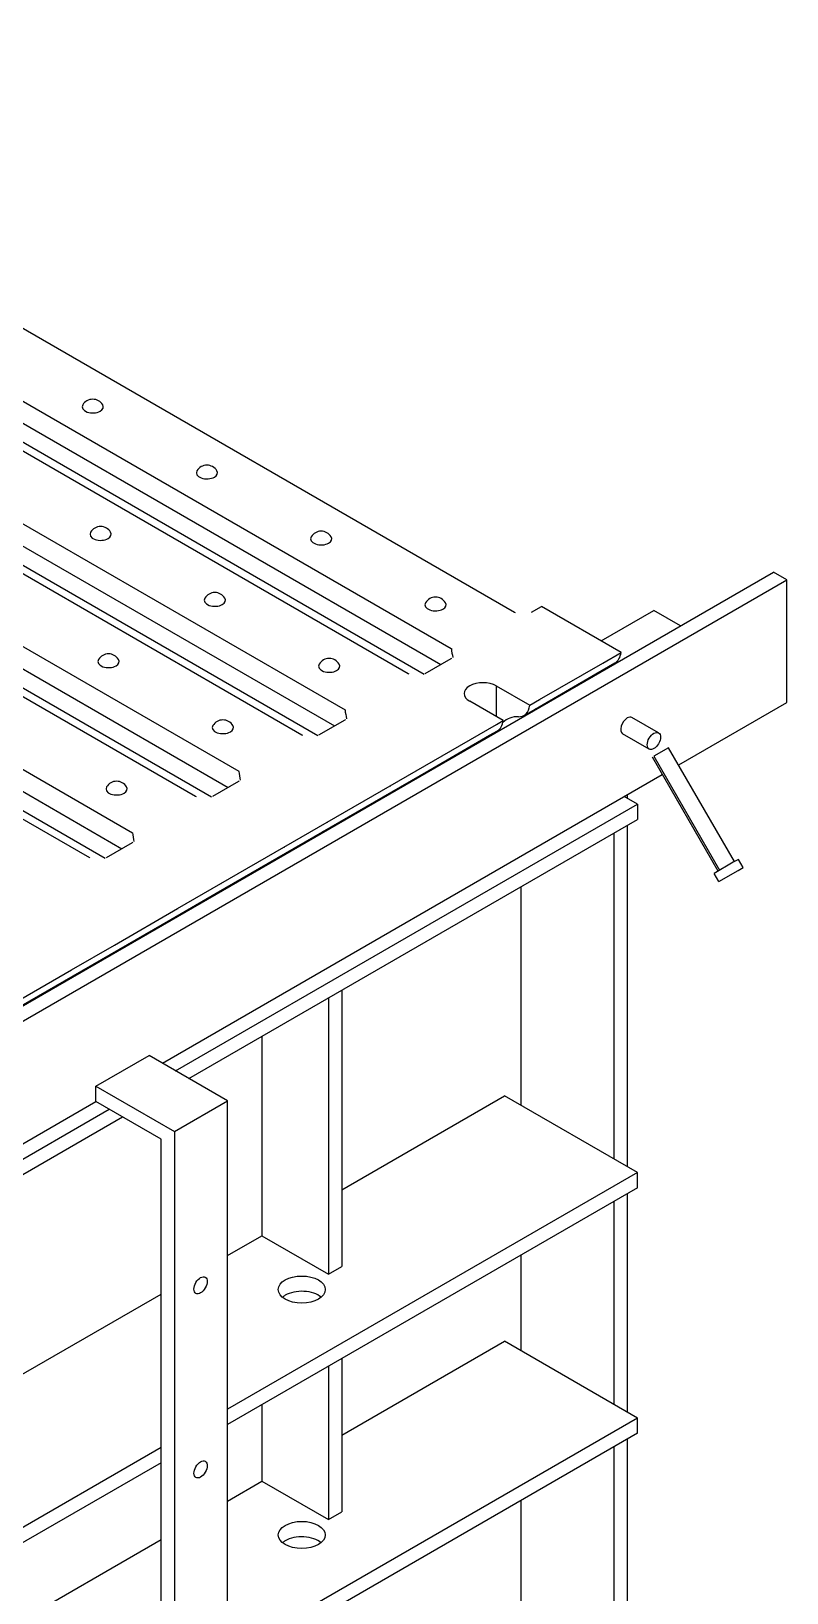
# Paper-space layout 'Layout1' of a CAD drawing. Extents: x -5 to 21.5, y -3 to 17.1.
# Drawn here: x 17.78 to 18.343, y 11.52 to 12.684 of the extents above; entities that cross this region are included whole.
import ezdxf

# ---------------------------------------------------------------- set-up
doc = ezdxf.new("R2010")
doc.units = 0
doc.header["$LTSCALE"] = 0.015748
doc.header["$MEASUREMENT"] = 0
doc.layers.add('Visible Edges', color=7, linetype='Continuous', lineweight=25)

psp = doc.layouts.get("Layout1")

# ---------------------------------------------------------------- linework, layer by layer
at = {"layer": 'Visible Edges', "color": 7, "linetype": 'Continuous', "lineweight": 25}
for p, q in [((17.391, 12.6835), (18.1405, 12.2508)), ((17.7435, 12.4256), (18.0934, 12.2236)), ((17.7114, 12.4071), (18.0613, 12.2051)), ((17.7456, 12.4079), (18.0855, 12.2117)), ((17.7482, 12.3923), (18.0732, 12.2046)), ((17.6643, 12.3799), (18.0142, 12.1779)), ((17.6322, 12.3614), (17.9821, 12.1594)), ((17.6664, 12.3622), (18.0063, 12.166)), ((17.669, 12.3465), (17.994, 12.1589)), ((17.5851, 12.3342), (17.935, 12.1322)), ((17.553, 12.3156), (17.9029, 12.1136)), ((17.5872, 12.3165), (17.9271, 12.1202)), ((17.5898, 12.3008), (17.9148, 12.1132)), ((17.5059, 12.2884), (17.8558, 12.0864)), ((15.0666, 10.3944), (18.3334, 12.2805)), ((15.0765, 10.3887), (18.3433, 12.2748)), ((18.3433, 12.2748), (18.3334, 12.2805)), ((18.3433, 12.1834), (18.3433, 12.2748)), ((17.4738, 12.2699), (17.8237, 12.0679)), ((17.508, 12.2708), (17.8479, 12.0745)), ((17.5106, 12.2551), (17.8356, 12.0675)), ((18.1532, 12.2508), (18.1606, 12.2551)), ((18.22, 12.2208), (18.1606, 12.2551)), ((18.2051, 12.2293), (18.2443, 12.252)), ((18.2641, 12.2405), (18.2443, 12.252)), ((18.074, 12.2051), (18.0934, 12.2163)), ((18.2063, 12.2128), (18.22, 12.2208)), ((18.1559, 12.1786), (18.2011, 12.2047)), ((18.1591, 12.1856), (18.2063, 12.2128)), ((18.1591, 12.1856), (18.2063, 12.2128)), ((18.2011, 12.2047), (18.2153, 12.2129)), ((18.1269, 12.1958), (18.1519, 12.1814)), ((18.1269, 12.1958), (18.1269, 12.173)), ((18.1321, 12.17), (18.1071, 12.1844)), ((18.1519, 12.1814), (18.1591, 12.1856)), ((18.2628, 12.1369), (18.3433, 12.1834)), ((17.9948, 12.1593), (18.0142, 12.1706)), ((18.1271, 12.1671), (18.1321, 12.17)), ((18.1476, 12.1738), (18.1559, 12.1786)), ((18.2478, 12.1609), (18.228, 12.1723)), ((18.0767, 12.1329), (18.1219, 12.159)), ((18.08, 12.1399), (18.1271, 12.1671)), ((18.08, 12.1399), (18.1271, 12.1671)), ((18.1219, 12.159), (18.1278, 12.1624)), ((18.1269, 12.1619), (18.1269, 12.1613)), ((18.2408, 12.1487), (18.221, 12.1602)), ((18.2553, 12.1497), (18.2443, 12.1434)), ((18.3043, 12.0649), (18.2553, 12.1497)), ((18.0479, 12.1214), (18.08, 12.1399)), ((18.2922, 12.0579), (18.2432, 12.1427)), ((18.2443, 12.1434), (18.2933, 12.0585)), ((17.8781, 11.9148), (18.2506, 12.1299)), ((17.9156, 12.1136), (17.935, 12.1248)), ((18.0427, 12.1133), (18.0767, 12.1329)), ((17.9975, 12.0872), (18.0427, 12.1132)), ((18.0008, 12.0942), (18.0479, 12.1214)), ((18.0008, 12.0942), (18.0479, 12.1214)), ((18.2321, 12.1077), (18.2222, 12.1134)), ((18.2245, 12.1148), (18.2245, 12.1121)), ((17.888, 11.909), (18.2321, 12.1077)), ((18.2321, 12.1077), (18.2321, 12.0963)), ((17.8979, 11.9033), (18.2321, 12.0963)), ((17.9635, 12.0675), (17.9975, 12.0872)), ((17.9687, 12.0757), (18.0008, 12.0942)), ((18.2245, 12.0919), (18.2245, 11.8376)), ((17.8364, 12.0679), (17.8558, 12.0791)), ((17.9216, 12.0485), (17.9687, 12.0757)), ((17.9216, 12.0485), (17.9687, 12.0757)), ((18.2146, 12.0862), (18.2146, 11.8433)), ((17.9183, 12.0414), (17.9635, 12.0675)), ((18.3035, 12.0644), (18.2892, 12.0561)), ((18.3074, 12.0666), (18.3035, 12.0644)), ((18.3109, 12.0605), (18.3074, 12.0666)), ((18.2927, 12.05), (18.2892, 12.0561)), ((18.2927, 12.05), (18.307, 12.0583)), ((18.307, 12.0583), (18.3109, 12.0605)), ((17.8843, 12.0218), (17.9183, 12.0414)), ((17.8895, 12.0299), (17.9216, 12.0485)), ((18.1453, 12.0462), (18.1453, 11.8833)), ((17.8424, 12.0027), (17.8895, 12.0299)), ((17.8424, 12.0027), (17.8895, 12.0299)), ((17.8391, 11.9957), (17.8843, 12.0218)), ((17.8051, 11.9761), (17.8391, 11.9957)), ((17.8103, 11.9842), (17.8424, 12.0027)), ((17.7632, 11.957), (17.8103, 11.9842)), ((17.7632, 11.957), (17.8103, 11.9842)), ((17.7599, 11.95), (17.8051, 11.9761)), ((18.0018, 11.9633), (18.0018, 11.7576)), ((18.0117, 11.969), (18.0117, 11.7633)), ((17.9523, 11.9348), (17.9523, 11.7862)), ((17.8286, 11.8976), (17.8682, 11.9205)), ((17.9267, 11.8867), (17.8682, 11.9205)), ((17.8286, 11.8862), (17.8286, 11.8976)), ((17.8286, 11.8976), (17.8871, 11.8638)), ((18.0117, 11.8204), (18.133, 11.8905)), ((18.232, 11.8333), (18.133, 11.8905)), ((17.6936, 11.8082), (17.8286, 11.8862)), ((17.6985, 11.7997), (17.8385, 11.8805)), ((17.8772, 11.8581), (17.8286, 11.8862)), ((17.8871, 11.8638), (17.9267, 11.8867)), ((17.9267, 11.498), (17.9267, 11.8867)), ((17.7034, 11.7911), (17.8484, 11.8747)), ((17.8772, 11.4809), (17.8772, 11.8581)), ((17.8871, 11.8638), (17.8871, 11.4751)), ((18.232, 11.8333), (17.9267, 11.6571)), ((18.232, 11.8219), (18.232, 11.8333)), ((18.232, 11.8219), (17.9267, 11.6456)), ((18.2146, 11.8119), (18.2146, 11.6604)), ((18.2245, 11.8176), (18.2245, 11.6547)), ((17.9267, 11.7714), (17.9523, 11.7862)), ((17.9523, 11.7862), (18.0018, 11.7576)), ((18.0018, 11.7576), (18.0117, 11.7633)), ((18.1453, 11.7719), (18.1453, 11.7004)), ((17.6157, 11.5918), (17.8772, 11.7428)), ((18.0117, 11.6376), (18.133, 11.7076)), ((18.232, 11.6504), (18.133, 11.7076)), ((18.0117, 11.6947), (18.0117, 11.5804)), ((18.0018, 11.689), (18.0018, 11.5747)), ((17.9523, 11.6604), (17.9523, 11.6033)), ((18.232, 11.6504), (16.6802, 10.7545)), ((18.232, 11.639), (18.232, 11.6504)), ((18.232, 11.639), (16.6802, 10.7431)), ((18.2245, 11.6347), (18.2245, 11.3804)), ((17.8772, 11.6285), (17.1348, 11.1998)), ((18.2146, 11.629), (18.2146, 11.3861)), ((17.8772, 11.6171), (17.1348, 11.1884)), ((17.9267, 11.5885), (17.9523, 11.6033)), ((17.9523, 11.6033), (18.0018, 11.5747)), ((18.1453, 11.589), (18.1453, 11.4261)), ((18.0018, 11.5747), (18.0117, 11.5804)), ((17.6157, 11.4089), (17.8772, 11.5599))]:
    psp.add_line(p, q, dxfattribs=at)
for points in [[(18.1405, 12.2508), (18.1409, 12.2506)], [(18.0934, 12.2163), (18.0938, 12.2165)], [(18.0613, 12.2051), (18.0617, 12.2049)], [(18.2063, 12.2128), (18.2062, 12.2124)], [(18.1591, 12.1856), (18.1591, 12.1852)], [(18.0142, 12.1706), (18.0146, 12.1708)], [(18.1558, 12.1786), (18.1561, 12.1787)], [(17.9821, 12.1594), (17.9825, 12.1591)], [(18.1271, 12.1671), (18.127, 12.1667)], [(18.08, 12.1399), (18.0799, 12.1395)], [(17.935, 12.1248), (17.9354, 12.1251)], [(18.0767, 12.1329), (18.0769, 12.133)], [(17.9029, 12.1136), (17.9033, 12.1134)], [(18.0479, 12.1214), (18.0478, 12.121)], [(17.9975, 12.0871), (17.9977, 12.0873)], [(18.0008, 12.0942), (18.0007, 12.0938)], [(17.8558, 12.0791), (17.8562, 12.0794)], [(17.9687, 12.0757), (17.9686, 12.0752)], [(17.8237, 12.0679), (17.8241, 12.0677)], [(17.9183, 12.0414), (17.9185, 12.0415)], [(17.9216, 12.0485), (17.9215, 12.048)], [(17.8895, 12.0299), (17.8894, 12.0295)], [(17.8391, 11.9957), (17.8393, 11.9958)], [(17.8424, 12.0027), (17.8423, 12.0023)], [(17.8103, 11.9842), (17.8102, 11.9838)]]:
    psp.add_lwpolyline(points, dxfattribs=at)
for centre in [(17.8262, 12.4007), (17.9113, 12.3516), (17.8321, 12.3059), (17.9964, 12.3024), (17.9172, 12.2567), (18.0816, 12.2533), (17.838, 12.211), (18.0024, 12.2076), (17.9232, 12.1618), (17.844, 12.1161)]:
    psp.add_arc(centre, 0.00868, 30.9041, 149.0959, dxfattribs=at)
for centre, major_axis, ratio, start_param, end_param in [((17.8262, 12.4037), (-0.00788, 0), 0.57735, 5.950442, 8.63938), ((17.8262, 12.4037), (0.00788, 0), 0.57735, 5.497787, 6.615929), ((17.9113, 12.3546), (-0.00788, 0), 0.57735, 5.950442, 8.63938), ((17.9113, 12.3546), (0.00788, 0), 0.57735, 5.497787, 6.615929), ((17.8321, 12.3088), (-0.00788, 0), 0.57735, 5.950442, 8.63938), ((17.8321, 12.3088), (0.00788, 0), 0.57735, 5.497787, 6.615929), ((17.9964, 12.3054), (-0.00788, 0), 0.57735, 5.950442, 8.63938), ((17.9964, 12.3054), (0.00788, 0), 0.57735, 5.497787, 6.615929), ((17.9172, 12.2597), (-0.00788, 0), 0.57735, 5.950442, 8.63938), ((17.9172, 12.2597), (0.00788, 0), 0.57735, 5.497787, 6.615929), ((18.0816, 12.2563), (-0.00788, 0), 0.57735, 5.950442, 8.63938), ((18.0816, 12.2563), (0.00788, 0), 0.57735, 5.497787, 6.615929), ((17.838, 12.214), (-0.00788, 0), 0.57735, 5.950442, 8.63938), ((17.838, 12.214), (0.00788, 0), 0.57735, 5.497787, 6.615929), ((18.133, 12.2465), (0.0211, 0.0522), 0.650377, 2.265106, 2.404384), ((18.2053, 12.2314), (0.0096, -0.0187), 0.606728, 0.02907, 0.692196), ((18.2052, 12.2314), (-0.0105, 0.0182), 0.57735, 3.804719, 3.804827), ((18.0024, 12.2105), (-0.00788, 0), 0.57735, 5.950442, 8.63938), ((18.0024, 12.2105), (0.00788, 0), 0.57735, 5.497787, 6.615929), ((18.1667, 12.19), (-0.028, -0.0485), 0.57735, 2.356154, 2.356194), ((18.117, 12.1901), (-0.014, 0), 0.57735, 3.926991, 7.068583), ((18.2219, 12.1727), (0.0192, -0.0374), 0.606728, 3.602262, 3.629774), ((18.1371, 12.192), (0.0105, -0.0182), 0.57735, 5.931713, 6.94642), ((18.1987, 12.2085), (0.028, 0.0485), 0.57735, 2.356194, 2.356235), ((18.0538, 12.2008), (0.0211, 0.0522), 0.650377, 2.265106, 2.404384), ((18.1173, 12.1806), (0.0105, -0.0182), 0.57735, 0, 0.663234), ((18.1559, 12.1345), (-0.021, 0.0364), 0.57735, 5.931713, 6.439742), ((18.2245, 12.1662), (-0.0035, -0.00606), 0.57735, 3.926991, 6.283185), ((18.2245, 12.1662), (0.0035, 0.00606), 0.57735, 0, 0.785398), ((17.9232, 12.1648), (-0.00788, 0), 0.57735, 5.950442, 8.63938), ((17.9232, 12.1648), (0.00788, 0), 0.57735, 5.497787, 6.615929), ((18.0875, 12.1443), (-0.028, -0.0485), 0.57735, 2.356154, 2.356194), ((18.1559, 12.1345), (0.021, -0.0364), 0.57735, 3.573025, 3.600704), ((18.1361, 12.1231), (-0.021, 0.0364), 0.57735, 0.4316, 0.459111), ((18.1195, 12.1628), (0.028, 0.0485), 0.57735, 2.356194, 2.356235), ((17.9746, 12.155), (0.0211, 0.0522), 0.650377, 2.265106, 2.404384), ((17.844, 12.1191), (-0.00788, 0), 0.57735, 5.950442, 8.63938), ((17.844, 12.1191), (0.00788, 0), 0.57735, 5.497787, 6.615929), ((18.0083, 12.0985), (-0.028, -0.0485), 0.57735, 2.356154, 2.356194), ((18.0404, 12.117), (0.028, 0.0485), 0.57735, 2.356194, 2.356235), ((17.8954, 12.1093), (0.0211, 0.0522), 0.650377, 2.265106, 2.404384), ((17.9291, 12.0528), (-0.028, -0.0485), 0.57735, 2.356154, 2.356194), ((17.9612, 12.0713), (0.028, 0.0485), 0.57735, 2.356194, 2.356235), ((17.8499, 12.0071), (-0.028, -0.0485), 0.57735, 2.356154, 2.356194), ((17.882, 12.0256), (0.028, 0.0485), 0.57735, 2.356194, 2.356235), ((17.7707, 11.9614), (-0.028, -0.0485), 0.57735, 2.356154, 2.356194), ((17.982, 11.7347), (-0.0175, 0), 0.57735, 5.497787, 5.681921), ((17.982, 11.7347), (-0.0175, 0), 0.57735, 3.742857, 5.497787), ((17.982, 11.5518), (-0.0175, 0), 0.57735, 5.497787, 5.681921), ((17.982, 11.5518), (-0.0175, 0), 0.57735, 3.742857, 5.497787)]:
    psp.add_ellipse(centre, major_axis=major_axis, ratio=ratio, start_param=start_param, end_param=end_param, dxfattribs=at)
for centre, major_axis in [((18.2443, 12.1548), (-0.0035, -0.00606)), ((17.9066, 11.7493), (-0.0035, -0.00606)), ((17.982, 11.7461), (0.0175, 0)), ((17.9066, 11.6121), (-0.0035, -0.00606)), ((17.982, 11.5633), (0.0175, 0))]:
    psp.add_ellipse(centre, major_axis=major_axis, ratio=0.57735, dxfattribs=at)

doc.saveas('drawing.dxf')
